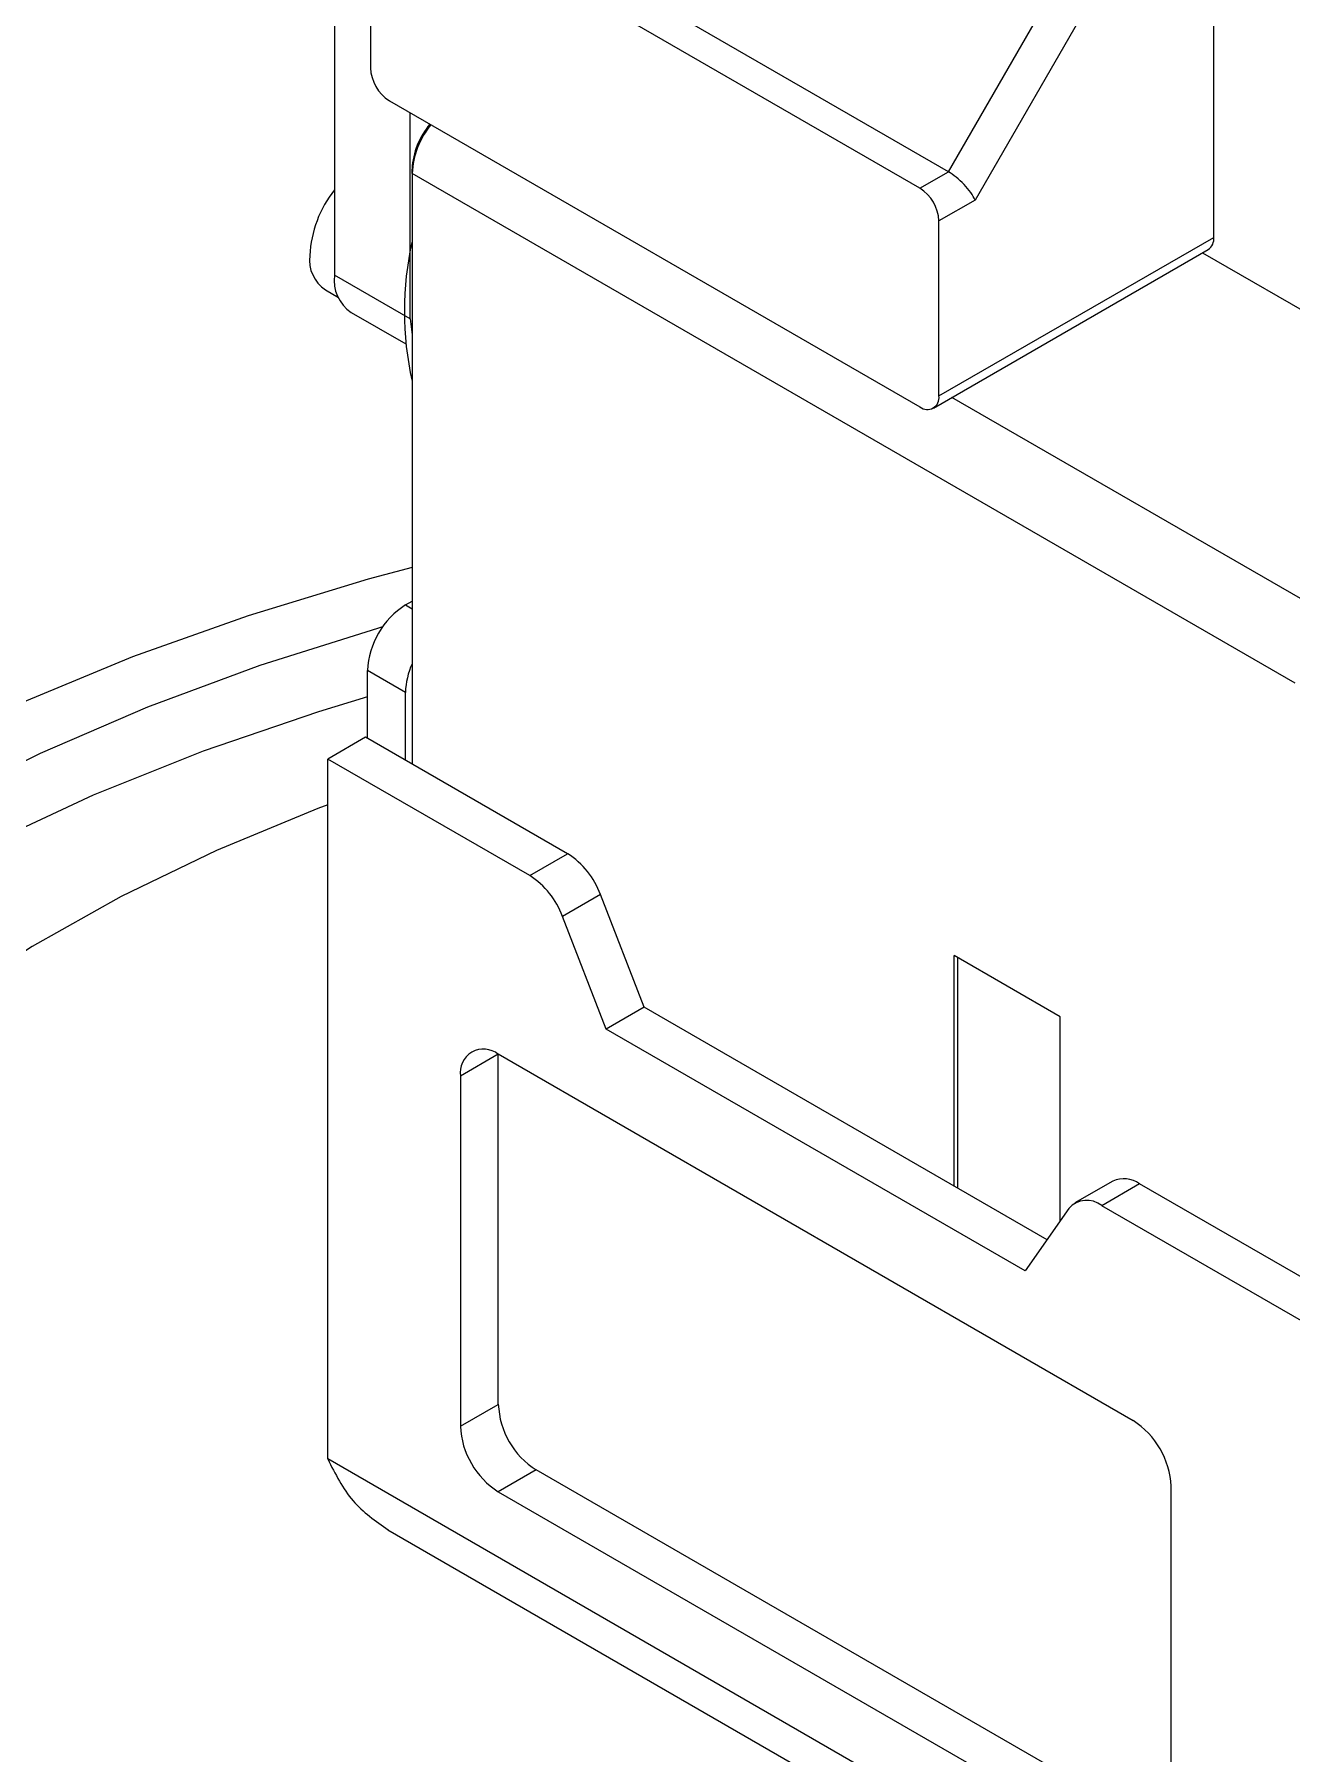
# Model space of a CAD drawing. Header units: millimetres. Extents: x 1258 to 2922, y -135 to 1239.
# Drawn here: x 1738.21 to 1761.66, y 1097.91 to 1130 of the extents above; entities that cross this region are included whole.
import ezdxf

# ---------------------------------------------------------------- set-up
doc = ezdxf.new("R2010")
doc.units = ezdxf.units.MM
doc.header["$LTSCALE"] = 6

msp = doc.modelspace()

# ---------------------------------------------------------------- linework, layer by layer
at = {"color": 7, "linetype": 'Continuous', "lineweight": 25}
for p, q in [((1743.804, 1136.206), (1743.804, 1125.508)), ((1760.208, 1126.213), (1760.208, 1136.011)), ((1755.259, 1127.438), (1745.359, 1133.153)), ((1754.728, 1127.132), (1744.829, 1132.847)), ((1744.475, 1132.643), (1744.475, 1129.376)), ((1755.259, 1127.438), (1758.087, 1132.337)), ((1758.441, 1131.556), (1755.759, 1126.91)), ((1744.829, 1128.764), (1754.728, 1123.049)), ((1745.218, 1124.691), (1745.218, 1128.54)), ((1745.253, 1127.407), (1745.253, 1127.488)), ((1761.729, 1117.895), (1745.253, 1127.407)), ((1745.253, 1127.407), (1745.253, 1116.383)), ((1754.728, 1127.132), (1755.259, 1127.438)), ((1755.759, 1126.91), (1755.082, 1126.52)), ((1755.082, 1123.253), (1755.082, 1126.52)), ((1755.082, 1123.253), (1760.208, 1126.213)), ((1754.978, 1123.024), (1760.105, 1125.984)), ((1760.001, 1125.924), (1762.471, 1124.498)), ((1745.218, 1124.691), (1743.804, 1125.508)), ((1743.637, 1125.233), (1743.88, 1125.092)), ((1744.119, 1124.81), (1745.136, 1124.223)), ((1745.218, 1124.691), (1745.253, 1124.396)), ((1745.129, 1119.353), (1745.253, 1119.425)), ((1745.129, 1117.72), (1744.422, 1118.129)), ((1744.422, 1116.863), (1744.422, 1118.129)), ((1745.129, 1116.455), (1745.129, 1117.72)), ((1744.387, 1116.883), (1743.68, 1116.475)), ((1748.155, 1114.708), (1744.387, 1116.883)), ((1743.68, 1103.411), (1743.68, 1116.475)), ((1747.448, 1114.3), (1743.68, 1116.475)), ((1747.448, 1114.3), (1748.155, 1114.708)), ((1748.768, 1113.946), (1748.061, 1113.538)), ((1749.584, 1111.842), (1748.768, 1113.946)), ((1748.877, 1111.434), (1748.061, 1113.538)), ((1757.345, 1111.666), (1755.365, 1112.809)), ((1755.365, 1108.505), (1755.365, 1112.809)), ((1755.435, 1108.464), (1755.435, 1112.768)), ((1749.584, 1111.842), (1748.877, 1111.434)), ((1757.099, 1107.504), (1749.584, 1111.842)), ((1757.345, 1107.854), (1757.345, 1111.666)), ((1756.691, 1106.923), (1748.877, 1111.434)), ((1746.862, 1110.964), (1746.155, 1110.556)), ((1758.706, 1104.126), (1746.862, 1110.964)), ((1746.862, 1104.431), (1746.862, 1110.964)), ((1746.155, 1110.556), (1746.155, 1104.023)), ((1758.327, 1108.597), (1757.619, 1108.189)), ((1758.827, 1108.548), (1758.119, 1108.139)), ((1762.595, 1106.372), (1758.827, 1108.548)), ((1757.507, 1108.085), (1756.691, 1106.923)), ((1761.888, 1105.964), (1758.119, 1108.139)), ((1746.155, 1104.023), (1746.862, 1104.431)), ((1761.888, 1092.899), (1743.68, 1103.411)), ((1747.569, 1103.207), (1746.862, 1102.798)), ((1759.413, 1096.369), (1747.569, 1103.207)), ((1746.862, 1102.798), (1758.706, 1095.961)), ((1759.413, 1096.369), (1759.413, 1102.902)), ((1744.801, 1102.087), (1761.595, 1092.392))]:
    msp.add_line(p, q, dxfattribs=at)
at = {"color": 8, "linetype": 'Continuous', "lineweight": 25}
for p, q in [((1762.436, 1119.12), (1755.326, 1123.225)), ((1745.129, 1119.353), (1745.253, 1119.282))]:
    msp.add_line(p, q, dxfattribs=at)
at = {"color": 7, "linetype": 'Continuous', "lineweight": 25, "flags": 128}
for points in [[(1745.253, 1120.051), (1744.433, 1119.83), (1742.192, 1119.151), (1740.039, 1118.383), (1737.983, 1117.532)], [(1744.704, 1118.943), (1744.608, 1118.915), (1742.415, 1118.224), (1740.314, 1117.444), (1738.314, 1116.58), (1736.426, 1115.635)], [(1744.422, 1117.636), (1743.505, 1117.358), (1741.357, 1116.622), (1739.304, 1115.799), (1737.359, 1114.894), (1735.53, 1113.911), (1733.828, 1112.855), (1732.26, 1111.732), (1730.835, 1110.548), (1729.56, 1109.307), (1728.442, 1108.017), (1727.486, 1106.685), (1726.697, 1105.316), (1726.079, 1103.919), (1725.635, 1102.499), (1725.368, 1101.065), (1725.295, 1100.236)], [(1743.68, 1115.62), (1743.493, 1115.55), (1741.607, 1114.771), (1739.828, 1113.911), (1738.168, 1112.977), (1736.636, 1111.972), (1735.24, 1110.902), (1733.989, 1109.775), (1732.89, 1108.596), (1731.95, 1107.372), (1731.173, 1106.111), (1730.565, 1104.819), (1730.128, 1103.504), (1729.866, 1102.174), (1729.779, 1100.836), (1729.869, 1099.498), (1730.135, 1098.168), (1730.575, 1096.854), (1731.186, 1095.562), (1731.966, 1094.302), (1732.91, 1093.079), (1734.012, 1091.901), (1735.265, 1090.774), (1736.664, 1089.706)]]:
    msp.add_lwpolyline(points, dxfattribs=at)
at = {"color": 7, "linetype": 'Continuous', "lineweight": 25}
for centre, radius, start, end in [((1745.243, 1129.411), 0.768, 182.6055, 237.3945), ((1746.638, 1127.423), 1.386, 139.3359, 177.3172), ((1746.789, 1127.335), 1.537, 140.3476, 177.3283), ((1745.499, 1125.771), 2.155, 141.8887, 177.2626), ((1754.314, 1126.485), 0.768, 2.6055, 57.3945), ((1751.109, 1124.834), 6, 167.4234, 192.5766), ((1759.971, 1126.183), 0.24, 304.0564, 7.2558), ((1743.999, 1125.783), 0.659, 172.0769, 236.6109), ((1744.523, 1125.413), 0.726, 172.4814, 236.2064), ((1754.866, 1123.218), 0.218, 230.7967, 9.214), ((1745.958, 1118.059), 1.537, 122.6055, 177.3945), ((1746.513, 1117.68), 1.384, 155.5278, 178.326), ((1747.328, 1113.416), 1.535, 20.2271, 57.362), ((1746.62, 1113.007), 1.535, 20.2271, 57.362), ((1746.586, 1110.625), 0.437, 50.7967, 189.214), ((1758.533, 1108.136), 0.505, 54.5328, 114.1568), ((1757.841, 1107.799), 0.44, 50.7518, 139.4672), ((1748.397, 1104.501), 1.537, 182.6055, 237.3945), ((1747.69, 1104.093), 1.537, 182.6055, 237.3945), ((1757.878, 1102.832), 1.537, 2.6055, 57.3945)]:
    msp.add_arc(centre, radius, start, end, dxfattribs=at)
msp.add_ellipse((1755.405, 1127.114), major_axis=(-0.365, 0.365), ratio=0.317888, start_param=3.842091, end_param=5.412888, dxfattribs=at)
msp.add_open_spline([(1743.68, 1103.411), (1743.82, 1103.132), (1744.094, 1102.585), (1744.571, 1102.254), (1744.805, 1102.091)], degree=3, knots=[0, 0, 0, 0, 0.509212, 1, 1, 1, 1], dxfattribs=at)

doc.saveas('drawing.dxf')
